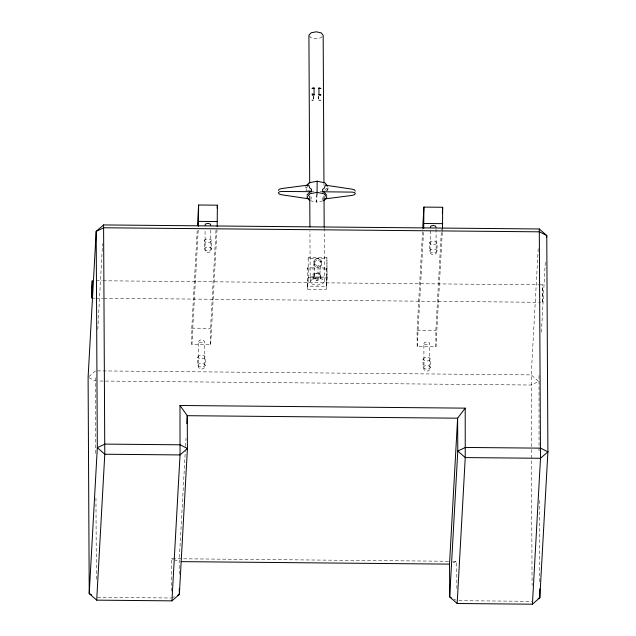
<?xml version="1.0" encoding="UTF-8"?>
<svg xmlns="http://www.w3.org/2000/svg" width="636" height="636" viewBox="0 0 636 636"><rect width="100%" height="100%" fill="white"/><g stroke="black" fill="none" stroke-linecap="round" stroke-linejoin="round"><path stroke-width="0.48" stroke-dasharray="3.18 2.39" d="M95.71 453.42L95.392 377.299M97.793 329.44L102.547 243.66M217.035 229.445L210.651 344.704L191.873 344.529L191.786 328.152L197.247 229.636M179.241 574.165L179.177 561.612L185.299 451.178M185.569 446.249L186.006 438.363M191.873 344.529L198.257 229.27M210.651 344.704L210.564 328.327L216.017 229.811M313.786 100.091L311.759 100.075L313.763 100.504L313.771 96.354M307.593 267.788L307.538 268.893L326.308 269.068L326.371 267.963L307.593 267.788L307.641 289.197L326.419 289.372L327.047 277.98L326.944 257.667L308.166 257.493L308.102 258.598L326.88 258.773L326.944 257.667M307.641 289.197L308.269 277.805L308.166 257.493M318.668 100.138L320.695 100.162L318.644 100.552L318.652 96.394M317.054 194.29L316.625 202.081L310.535 200.777M313.063 274.935L313.127 273.766L316.927 271.882L320.743 273.83L320.703 278.846L316.903 280.73L313.087 278.775L313.063 274.935L316.863 273.059L316.927 271.882M321.347 260.426L321.283 265.633L317.626 267.438L313.961 265.562L314.025 260.355L315.861 259.289L317.674 258.55L319.518 259.321L321.347 260.426L321.363 262.104M313.087 278.775L313.127 273.766M313.961 265.562L314.025 260.355M314.097 276.255L314.907 261.555L315.464 259.401L317.746 258.455L320.043 259.44L320.624 261.603L319.805 276.31L318.231 278.027L315.687 278.004L314.097 276.255L314.645 274.1L316.935 273.162L319.224 274.14L319.805 276.31M313.938 261.881L317.587 260.068L317.674 258.55M316.903 280.73L316.966 279.554L320.767 277.67M317.626 267.438L317.714 265.928L321.363 264.115M320.703 278.846L320.743 273.83M326.976 277.113L326.467 286.303L307.689 286.136L308.206 276.946L326.976 277.113L326.88 258.773M442.266 232.522L435.938 346.803L417.168 346.628L417.081 330.251L422.702 228.777M417.168 346.628L423.497 232.347M435.938 346.803L435.851 330.418L441.471 228.952M442.322 231.536L442.489 228.578M538.207 248.692L531.219 374.898L531.378 448.531M539.01 375.542L539.05 450.916M541.419 332.159L545.346 261.165M539.845 284.833L542.826 284.864L542.532 302.323L539.559 302.299M542.532 302.323L542.826 284.864M327.596 190.76L328.104 186.833L324.591 190.705M198.575 341.564L199.203 340.355L201.525 339.839L203.782 340.395L204.283 341.612L204.418 367.823L202.582 368.936L200.475 368.92L198.71 367.767L198.575 341.564L200.101 342.55L202.646 342.573L204.283 341.612M423.862 343.655L424.498 342.446L426.82 341.93L429.077 342.486L429.578 343.71L429.713 369.914L427.877 371.026L425.762 371.011L424.005 369.858L423.862 343.655L425.397 344.64L427.941 344.664L429.578 343.71M308.794 185.012L305.582 188.749L307.268 190.776M322.062 36.586L320.949 37.81L315.853 38.788L310.861 37.715L308.913 35.226M204.204 240.615L205.38 239.319L208.083 238.802L210.715 239.367L211.748 240.678L211.796 248.875L210.619 250.163L207.916 250.679L205.285 250.115L204.251 248.803L204.204 240.615L205.237 241.926L207.877 242.491L210.572 241.974L211.748 240.678M204.251 248.803L205.428 247.507L208.123 246.991L210.762 247.555L211.796 248.875M197.756 357.058L198.933 355.763L201.628 355.246L204.267 355.81L205.301 357.122L205.341 365.318L204.164 366.606L201.469 367.123L198.829 366.559L197.796 365.247L197.756 357.058L198.79 358.37L201.429 358.935L204.124 358.418L205.301 357.122M197.796 365.247L198.973 363.951L201.676 363.434L204.307 363.999L205.341 365.318M310.201 281.557L312.427 279.109L317.531 278.131L322.516 279.204L324.471 281.692L322.245 284.141L317.141 285.119L312.157 284.046L310.201 281.557L309.939 230.9M429.499 242.706L430.675 241.41L433.37 240.893L436.01 241.457L437.043 242.777L437.083 250.966L435.906 252.261L433.211 252.778L430.572 252.206L429.538 250.894L429.499 242.706L430.532 244.017L433.172 244.582L435.867 244.073L437.043 242.777M429.538 250.894L430.715 249.598L433.418 249.081L436.05 249.646L437.083 250.966M423.051 359.149L424.228 357.853L426.923 357.337L429.562 357.901L430.596 359.221L430.636 367.409L429.459 368.705L426.764 369.222L424.125 368.649L423.091 367.338L423.051 359.149L424.085 360.461L426.716 361.025L429.419 360.517L430.596 359.221M423.091 367.338L424.268 366.042L426.963 365.525L429.602 366.09L430.636 367.409M326.189 190.951L328.112 188.956L326.427 186.682M88.841 376.631L95.503 370.852M171.712 598.007L175.957 596.019M453.126 562.733L456.728 561.35L456.871 588.864M323.732 198.885L322.198 199.283L322.182 196.922M320.115 191.555L322.794 191.046M322.85 200.889L316.625 202.081L316.545 194.536M308.269 277.805L327.047 277.98M96.211 280.715L102.165 280.77M103.159 280.778L538.851 284.825M91.95 298.141L94.923 298.165M95.917 298.181L102.865 298.244M103.859 298.252L538.565 302.291M191.786 328.152L210.564 328.327M417.081 330.251L435.851 330.418M97.483 370.875L531.219 374.898L538.684 381.457L531.052 385.026L97.316 380.996M171.68 591.13L171.505 558.694L448.801 561.27M452.768 561.31L456.728 561.35M97.459 597.315L170.726 597.999M458.914 600.67L532.181 601.354M311.727 93.524L313.731 93.953M311.282 191.118L308.659 190.554L305.574 186.626L306.123 190.561M312.157 191.301L313.906 191.682M171.505 558.694L173.215 559.346M174.065 559.672L179.177 561.612M321.26 261.945L317.587 260.068M314.041 264.043L317.714 265.928M320.679 275.006L316.863 273.059M313.151 277.598L316.966 279.554M88.905 377.681L95.336 380.98M453.714 599.009L456.131 600.241M321.26 263.956L321.283 265.633M539.304 500.532L539.741 583.888M531.386 449.525L532.101 585.478M436.034 229.206L436.161 253.47L434.324 254.583L432.218 254.567L430.453 253.414L430.326 229.151M326.371 267.963L326.419 289.372M323.955 183.359L323.963 185.346M324.185 228.054L324.471 281.692M318.62 95.869L318.644 100.552M313.739 95.829L313.763 100.504M311.139 196.818L311.155 199.179M210.762 230.025L210.874 251.379L209.029 252.492L206.923 252.476L205.158 251.323L205.046 229.97M95.949 498.075L96.37 579.444"/><path stroke-width="0.95" d="M96.704 600.153L104.781 454.231L103.581 224.929L539.296 228.976L546.769 235.527L547.898 451.854L539.813 597.784L532.419 604.2L457.165 603.5L449.7 596.95L449.525 564.124L457.61 418.194L465.21 408.145L179.996 405.49L180.036 454.923L171.951 600.853L96.704 600.153L89.231 593.595L88.102 377.267L96.187 231.345L103.581 224.929M197.462 225.693L198.607 205.007L217.385 205.182L217.194 226.488M186.825 423.576L187.262 415.69L179.996 405.49M198.424 226.313L198.607 205.007M217.218 208.139L217.385 205.182M314.065 87.959L314.041 88.372L312.014 88.348L314.065 87.959L314.073 94.923L312.045 94.899L314.097 94.51L314.073 94.923M318.946 88.007L318.922 88.412L320.949 88.436L318.946 88.007L318.954 94.971L320.981 94.987L318.978 94.557M317.054 194.29L317.141 181.212L309.088 182.755L306.743 185.33M422.757 227.791L423.902 207.097L442.672 207.272L442.489 228.578M423.711 228.404L423.902 207.097M442.346 213.187L442.672 207.272M457.165 603.5L465.25 457.578L465.21 408.145M546.658 237.498L546.769 235.527L539.535 231.822L103.819 227.775L96.187 231.345L97.316 447.672L89.231 593.595L91.64 594.835M532.419 604.2L540.497 458.278L539.296 228.976M205.023 225.12L205.659 223.912L207.972 223.395L210.238 223.952L210.731 225.168M430.318 227.211L430.946 226.003L433.267 225.486L435.525 226.042L436.026 227.267M278.369 190.371L279.419 189.138L281.827 188.518L308.794 185.012L309.668 187.859L311.56 189.313L311.568 191.682L310.034 191.865L306.934 195.085M323.74 200.722L326.84 197.303L324.122 193.829L317.165 192.342L310.05 193.702L306.942 197.12L309.668 200.586M171.951 600.853L179.352 594.437L187.429 448.507L187.262 415.69L457.61 418.194L457.785 451.019L449.7 596.95L451.306 597.768M177.651 595.232L179.352 594.437L179.32 588.642M538.12 598.579L539.813 597.784L539.773 588.857M325.068 198.909L351.899 195.427L354.308 194.799L355.357 193.567L354.435 192.454L352.082 192.112L322.611 191.778L322.603 189.417L324.455 187.994L325.298 185.163L352.066 189.17L354.427 189.838L355.349 191.086M311.568 191.682L281.843 191.46L279.435 191.762L278.385 192.851L279.307 194.099L281.661 194.767L308.357 198.766M198.694 221.384L217.472 221.559M423.989 223.482L442.759 223.649M181.157 561.628L449.525 564.124M322.611 191.778L324.114 192L326.832 195.268M317.141 181.212L325.02 182.906L327.588 186.181M323.947 182.365L323.175 35.362L321.228 32.873L316.235 31.8L311.139 32.778L308.913 35.226L309.684 183.224M324.018 196.27L324.185 227.06M309.756 196.134L309.915 226.925M91.894 286.955L91.95 298.141L92.236 280.675L91.894 286.955M187.429 448.507L180.036 454.923L104.781 454.231L97.316 447.672L104.948 444.103L180.203 444.803L187.429 448.507M547.898 451.854L540.497 458.278L465.25 457.578L457.785 451.019L465.417 447.45L540.664 448.149L547.898 451.854"/></g></svg>
